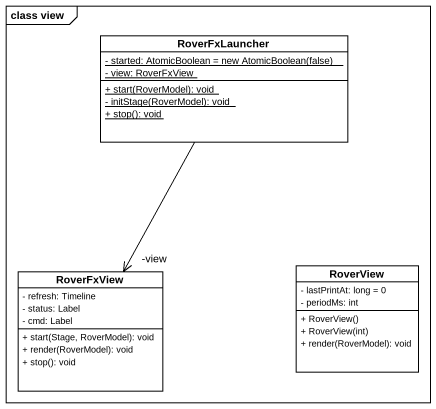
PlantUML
@startuml
mainframe class view
hide circle
hide empty members
skinparam classAttributeIconSize 0
class RoverFxLauncher {
  {static} {field} - started: AtomicBoolean = new AtomicBoolean(false)
  {static} - view: RoverFxView
  {static} + start(RoverModel): void
  {static} - initStage(RoverModel): void
  {static} + stop(): void
}
class RoverFxView {
  - refresh: Timeline
  - status: Label
  - cmd: Label
  + start(Stage, RoverModel): void
  + render(RoverModel): void
  + stop(): void
}
class RoverView {
  - lastPrintAt: long = 0
  - periodMs: int
  + RoverView()
  + RoverView(int)
  + render(RoverModel): void
}
RoverFxLauncher --> "-view" RoverFxView
@enduml
